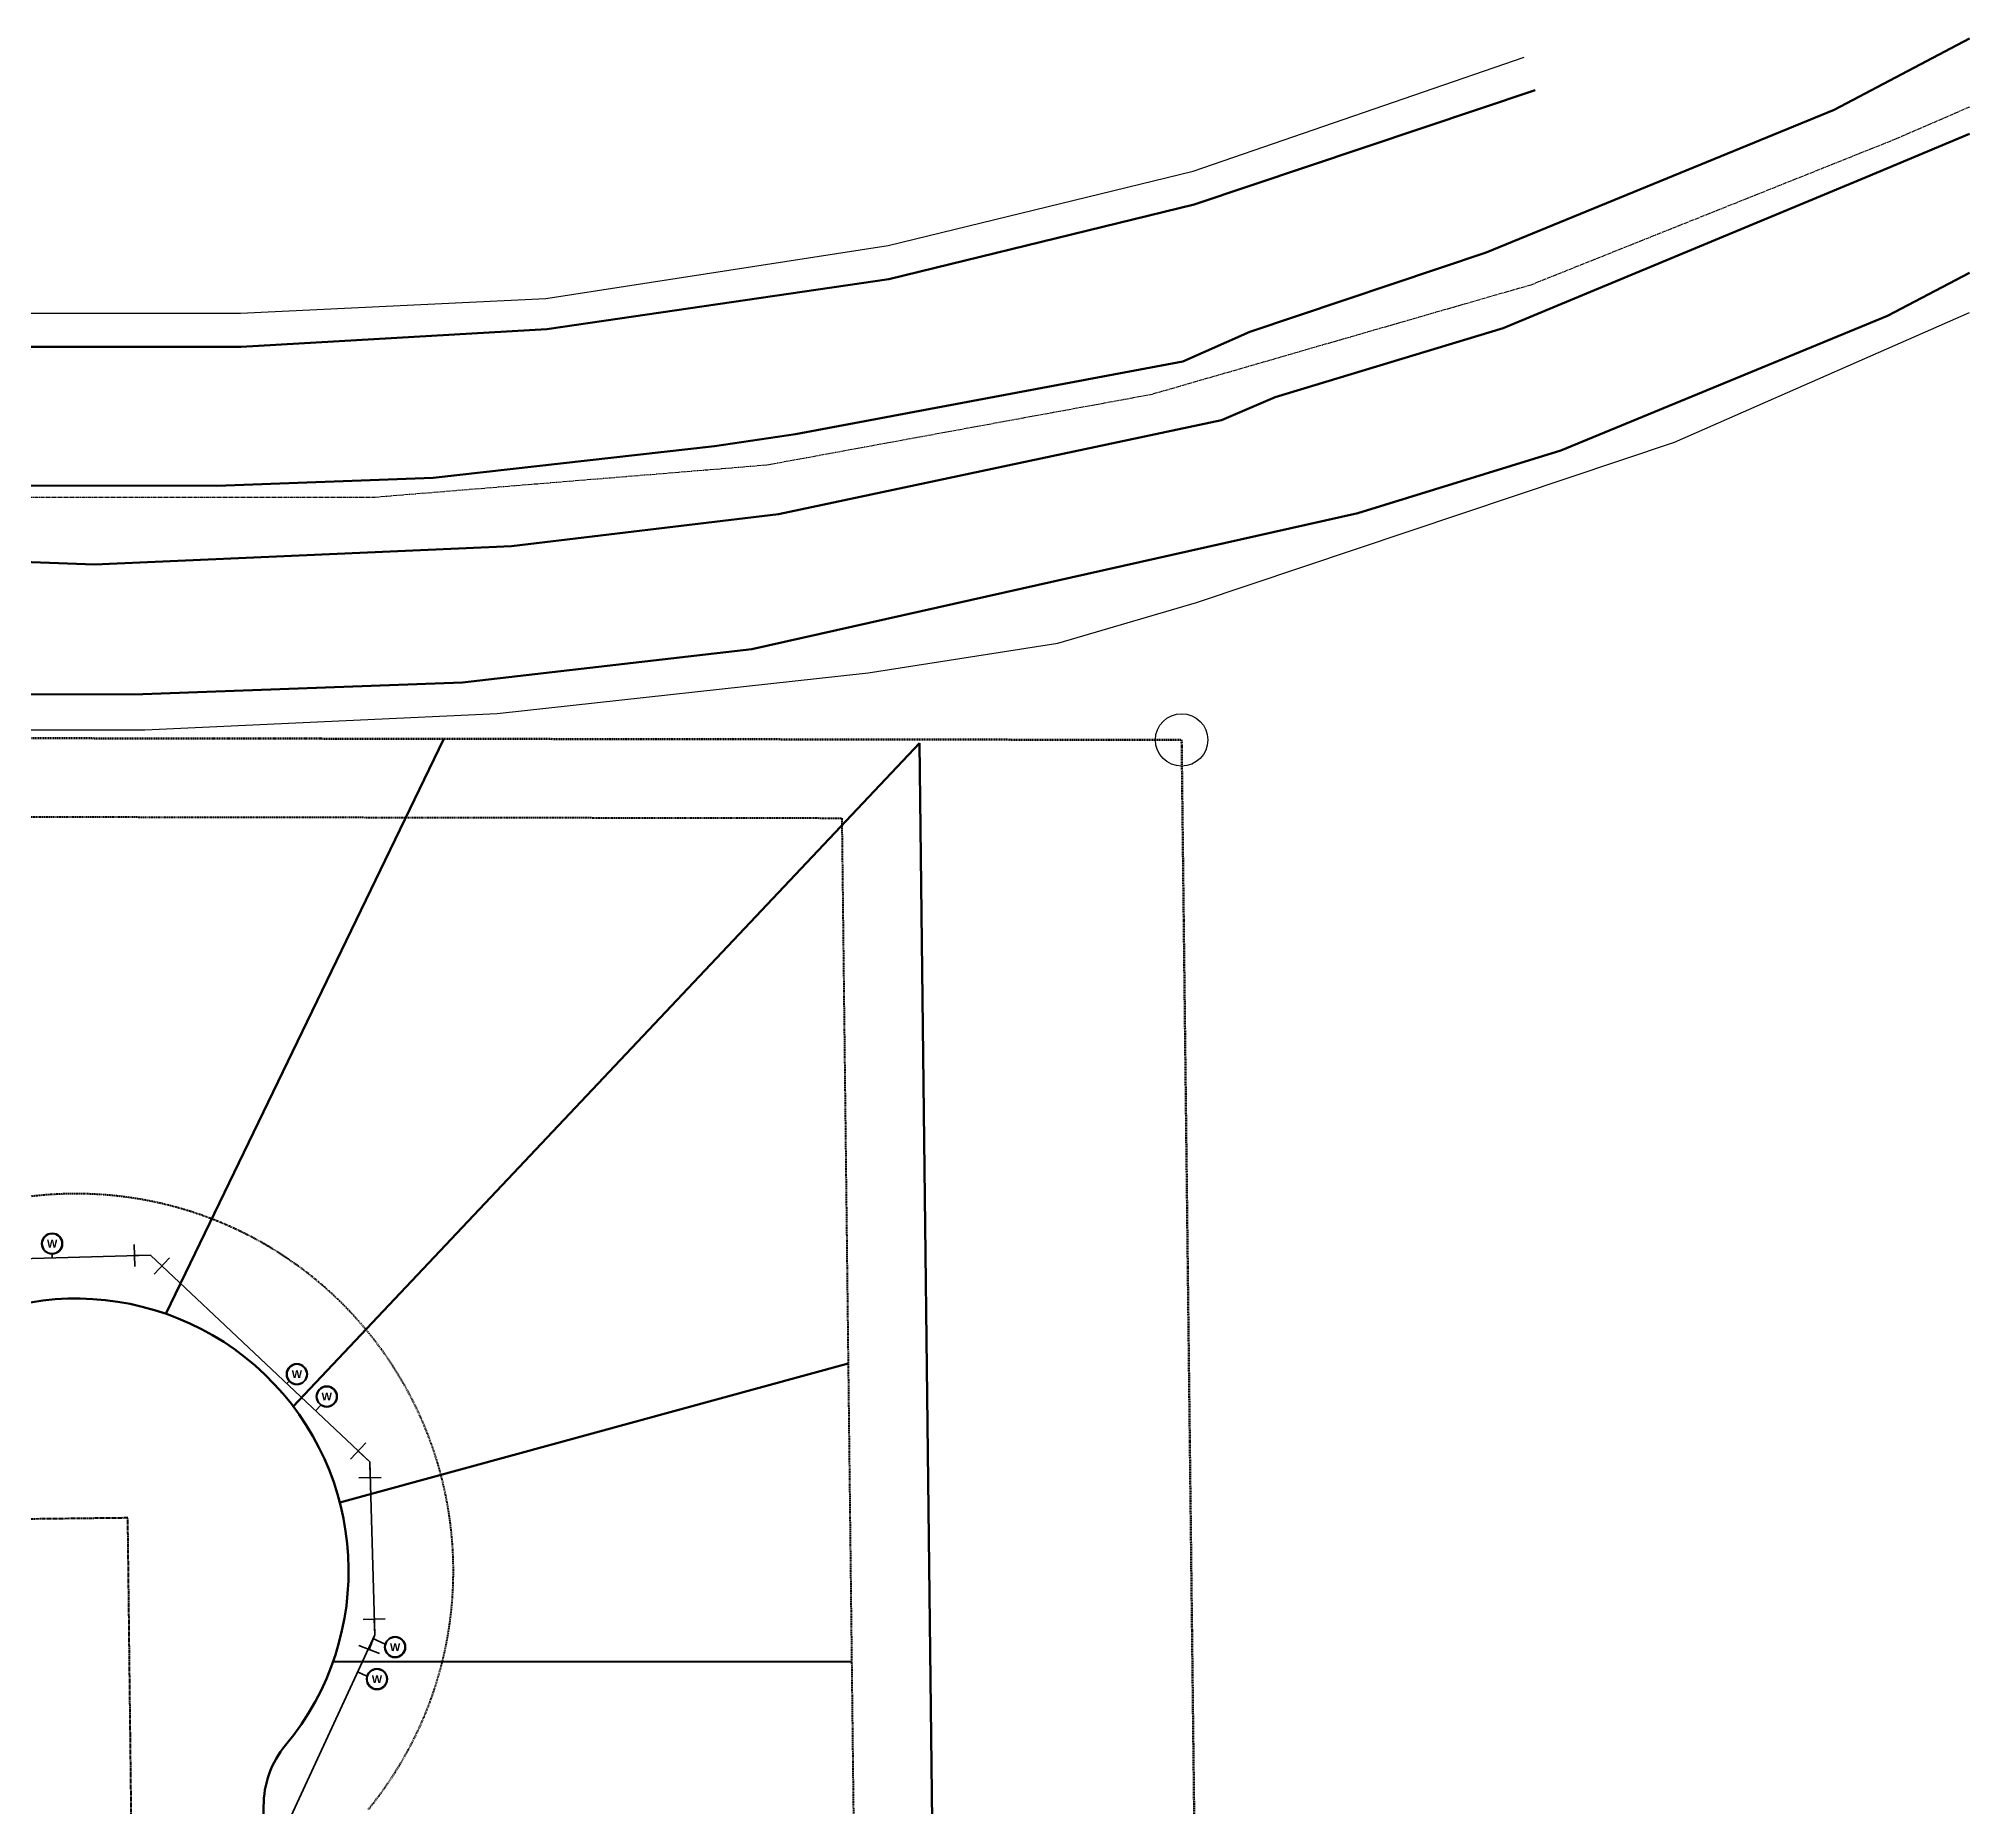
# Model space of a CAD drawing. Header units: feet. Extents: x -96 to 999, y -5 to 696.
# Drawn here: x 630.6 to 998.9, y 358.6 to 696 of the extents above; entities that cross this region are included whole.
import ezdxf
from ezdxf.enums import TextEntityAlignment as Align

# ---------------------------------------------------------------- set-up
doc = ezdxf.new("R2010")
doc.units = ezdxf.units.FT
doc.header["$MEASUREMENT"] = 0
for name, pattern in [('AutoCAD_Module2$0$BORDER2', [0.875, 0.25, -0.125, 0.25, -0.125, 0, -0.125]), ('CENTER2', [1.125, 0.75, -0.125, 0.125, -0.125]), ('HIDDEN2', [0.1875, 0.125, -0.0625])]:
    doc.linetypes.add(name, pattern=pattern)
for name, color, linetype, lineweight in [('AutoCAD_Module2$0$BOUNDARY', 7, 'AutoCAD_Module2$0$BORDER2', 90), ('BUILDINGLINE', 6, 'HIDDEN2', 40), ('EASEMENT', 3, 'HIDDEN2', 40), ('LOTLINES', 231, 'Continuous', 60), ('ROW', 5, 'Continuous', 80), ('WATERLINE', 4, 'Continuous', 35), ('X-ROAD-CL', 2, 'CENTER2', 40), ('X-SIDEWALK', 131, 'Continuous', 30), ('X-STREET', 157, 'Continuous', 60), ('X-STREET-CL', 2, 'CENTER2', 30)]:
    doc.layers.add(name, color=color, linetype=linetype, lineweight=lineweight)
doc.layers.add('AutoCAD_Module2$0$ENDPOINT', color=1, linetype='Continuous')
doc.styles.add('PROPOSED', font='arialbd.ttf', dxfattribs={"height": 2.5})

# ---------------------------------------------------------------- blocks, each defined once
blk = doc.blocks.new('45')
for p, q in [((2.11, 3.04), (-2.11, 3.03)), ((0, 3.03), (0, 0)), ((2.12, -2.12), (0, 0)), ((3.63, -0.61), (0.62, -3.63))]:
    blk.add_line(p, q)
blk = doc.blocks.new('225')
for p, q in [((-3.12, 1.96), (0.82, 3.59)), ((-1.15, 2.77), (0, 0)), ((0, 0), (0, -3)), ((-2.11, -3), (2.11, -3))]:
    blk.add_line(p, q)
blk = doc.blocks.new('WM-P')
h = blk.add_hatch(color=256)
h.dxf.hatch_style = 1
h.paths.add_polyline_path([(2, 0, 1), (-2, 0, 1)])
h.paths.add_polyline_path([(-1.88, 0, -1), (1.88, 0, -1)], flags=16)
h.paths.add_polyline_path([(-1.49, 0.51, -1), (1.49, -0.51, -1)], flags=0)
h.paths.add_polyline_path([(-1.36, -1.13), (1.36, -1.13), (1.36, 1.12), (-1.36, 1.12)], flags=8)
for radius in [2, 1.88]:
    blk.add_circle((0, 0), radius)
at = {"style": 'PROPOSED'}
blk.add_text('W', height=1.5, dxfattribs=at).set_placement((0, 0), align=Align.MIDDLE_CENTER)

msp = doc.modelspace()

# ---------------------------------------------------------------- linework, layer by layer
at = {"layer": 'AutoCAD_Module2$0$BOUNDARY'}
for p, q in [((443.27, 562.74), (848.66, 562.15)), ((848.66, 562.15), (851.16, 347.8))]:
    msp.add_line(p, q, dxfattribs=at)
at = {"layer": 'AutoCAD_Module2$0$ENDPOINT'}
msp.add_circle((848.66, 562.15), 5, dxfattribs=at)
at = {"layer": 'BUILDINGLINE'}
msp.add_arc((637.73, 403.53), 72, 320.8038, 131.4428, dxfattribs=at)
at = {"layer": 'EASEMENT'}
for p, q in [((443.25, 547.74), (783.83, 547.24)), ((783.83, 547.24), (786.16, 347.04))]:
    msp.add_line(p, q, dxfattribs=at)
at = {"layer": 'LOTLINES'}
for p, q in [((654.9, 452.62), (707.89, 562.35)), ((798.66, 561.56), (679.19, 434.93)), ((688.07, 416.57), (785.04, 443.14)), ((686.76, 386.2), (785.71, 386.25))]:
    msp.add_line(p, q, dxfattribs=at)
at = {"layer": 'ROW'}
for p, q in [((798.66, 561.56), (801.16, 347.22)), ((674.85, 200.04), (673.53, 358.59))]:
    msp.add_line(p, q, dxfattribs=at)
for centre, radius, start, end in [((637.73, 403.53), 52, 320.2168, 132.0493), ((691.53, 358.74), 18, 140.2168, 180.4781)]:
    msp.add_arc(centre, radius, start, end, dxfattribs=at)
at = {"layer": 'WATERLINE'}
for p, q in [((651.94, 463.81), (610.9, 462.62)), ((633.18, 464.01), (633.18, 463.26)), ((693.76, 424.34), (651.94, 463.81)), ((678.38, 439.76), (677.93, 439.28)), ((684.47, 435.16), (683.45, 434.08)), ((694.72, 391.36), (693.76, 424.34)), ((677.57, 354.16), (694.72, 391.36)), ((696.69, 389.55), (694.38, 390.62)), ((693.23, 383.45), (691.45, 384.27))]:
    msp.add_line(p, q, dxfattribs=at)
at = {"layer": 'X-ROAD-CL'}
for p, q in [((647.62, 413.65), (135.47, 407.67)), ((647.62, 413.65), (135.47, 407.67)), ((650.77, 143.67), (647.62, 413.65))]:
    msp.add_line(p, q, dxfattribs=at)
at = {"layer": 'X-SIDEWALK'}
for p, q in [((850.84, 670.69, 1164.64), (914, 692.46, 1165.92)), ((792.66, 656.52, 1164), (850.84, 670.69, 1164.64)), ((727.34, 646.43, 1163.52), (792.66, 656.52, 1164)), ((669.09, 643.63, 1162.04), (727.34, 646.43, 1163.52)), ((497.87, 643.52, 1160), (669.09, 643.63, 1162.04)), ((942.66, 618.96, 1165.98), (998.95, 643.72, 1165.44)), ((851.51, 588.4, 1164.81), (942.66, 618.96, 1165.98)), ((825.04, 580.62, 1164), (851.51, 588.4, 1164.81)), ((788.87, 574.97, 1163.99), (825.04, 580.62, 1164)), ((718.11, 567.19, 1162.86), (788.87, 574.97, 1163.99)), ((600.66, 564.08, 1161.57), (650.88, 564.08, 1161.57)), ((650.88, 564.08, 1161.57), (718.11, 567.19, 1162.86))]:
    msp.add_line(p, q, dxfattribs=at)
at = {"layer": 'X-STREET'}
for p, q in [((998.95, 696.01, 1165.07), (973.15, 682.42, 1165.39)), ((851.08, 664.34, 1164.59), (916.1, 686.17, 1165.91)), ((973.15, 682.42, 1165.39), (906.75, 655.19, 1165.6)), ((979.24, 669.53, 1165.41), (998.95, 677.81, 792.23)), ((910.01, 640.73, 1165.55), (979.24, 669.53, 1165.41)), ((792.79, 650.12, 1163.99), (851.08, 664.34, 1164.59)), ((906.75, 655.19, 1165.6), (861.67, 640.02, 1164.59)), ((727.54, 640.58, 1163.54), (792.79, 650.12, 1163.99)), ((998.95, 651.3, 1165.37), (983.34, 643.1, 1165.52)), ((983.34, 643.1, 1165.52), (921, 617.4, 1165.59)), ((669.24, 637.15, 1160.82), (727.54, 640.58, 1163.54)), ((861.67, 640.02, 1164.59), (848.91, 634.36, 1164.36)), ((866.49, 627.55, 1164.64), (910.01, 640.73, 1165.55)), ((589.77, 637.15, 1160.82), (669.24, 637.15, 1160.82)), ((848.91, 634.36, 1164.36), (775, 620.53, 1163.93)), ((856.28, 623.16, 1164.68), (866.49, 627.55, 1164.64)), ((771.75, 605.25, 1163.89), (856.28, 623.16, 1164.68)), ((775, 620.53, 1163.93), (759.54, 618.19, 1163.92)), ((759.54, 618.19, 1163.92), (705.9, 612.17, 1162.74)), ((882.25, 605.43), (921, 617.4, 1165.59)), ((705.9, 612.17, 1162.74), (664.57, 610.62, 1162.01)), ((664.57, 610.62, 1162.01), (587.07, 610.76, 1160.8)), ((720.8, 599.16, 1162.92), (771.75, 605.25, 1163.89)), ((766.65, 579.5, 1163.95), (882.25, 605.43)), ((595.7, 597.32, 1161.09), (641.25, 595.63, 1161.88)), ((641.25, 595.63, 1161.88), (720.8, 599.16, 1162.92)), ((711.45, 573.13, 1162.59), (766.65, 579.5, 1163.95)), ((650.45, 570.87, 1161.94), (711.45, 573.13, 1162.59)), ((594.57, 570.73, 1161.39), (650.45, 570.87, 1161.94))]:
    msp.add_line(p, q, dxfattribs=at)
at = {"layer": 'X-STREET-CL'}
for p, q in [((998.95, 682.94, 1165.15), (984.85, 676.81, 1165.31)), ((984.85, 676.81, 1165.31), (915.26, 648.97, 1165.72)), ((915.26, 648.97, 1165.72), (843.25, 628.18, 1164.45)), ((824.63, 624.77, 1163.98), (843.25, 628.18, 1164.45)), ((769.53, 614.65, 1163.92), (824.63, 624.77, 1163.98)), ((694.82, 608.51, 1162.43), (769.53, 614.65, 1163.92)), ((583.68, 608.51, 1160.76), (670.6, 608.51, 1162.02)), ((670.6, 608.51, 1162.02), (694.82, 608.51, 1162.43))]:
    msp.add_line(p, q, dxfattribs=at)

# ---------------------------------------------------------------- block references
at = {"layer": 'WATERLINE'}
for p in [(633.18, 466.01), (679.87, 441.09), (685.57, 436.82), (698.61, 388.99), (695.15, 382.89)]:
    msp.add_blockref('WM-P', p, dxfattribs=at)
at = {"layer": 'WATERLINE', "xscale": -1}
for name, p, rotation in [('45', (651.94, 463.81), 91.65894066096328), ('45', (693.76, 424.34), 46.65894066096295), ('225', (694.72, 391.36), 181.6589406609635)]:
    msp.add_blockref(name, p, dxfattribs=dict(at, rotation=rotation))

doc.saveas('drawing.dxf')
